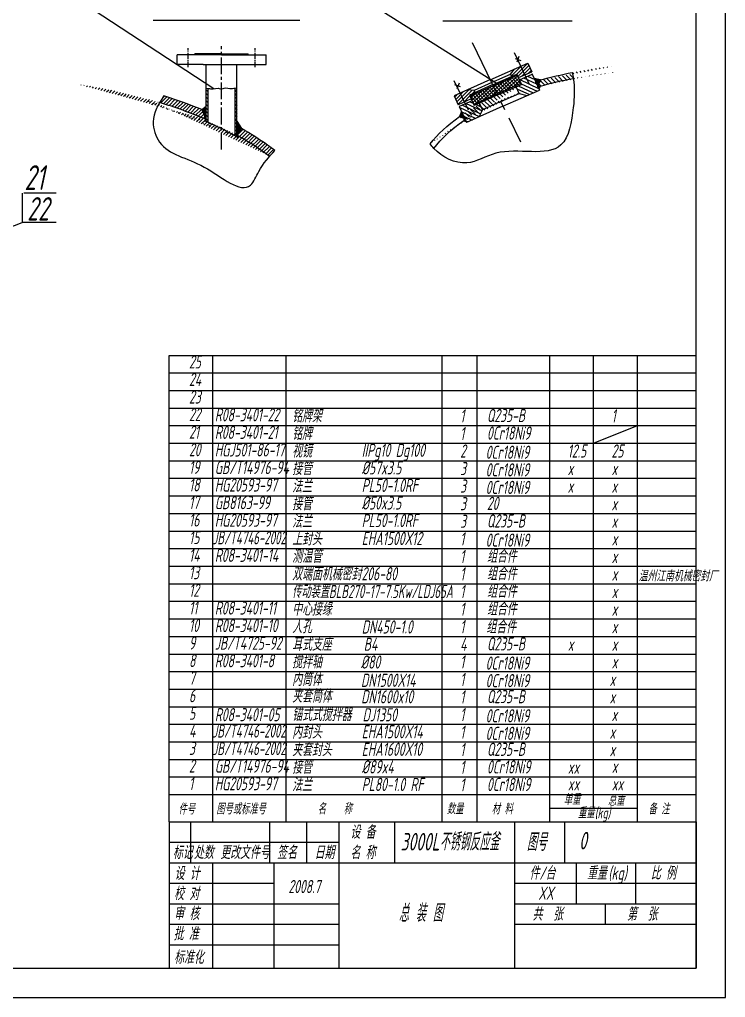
# Model space of a CAD drawing. Header units: millimetres. Extents: x 17871 to 23811, y 214 to 8624.
# Drawn here: x 21401 to 23811, y 214 to 3554 of the extents above; entities that cross this region are included whole.
import ezdxf

# ---------------------------------------------------------------- set-up
doc = ezdxf.new("R2010")
doc.units = ezdxf.units.MM
doc.linetypes.add('CENTER2', pattern=[28.575000000000003, 19.05, -3.175, 3.175, -3.175])
for name, color, linetype in [('中心线', 1, 'CENTER2'), ('标注线', 3, 'Continuous'), ('粗实线', 7, 'Continuous'), ('细实线', 2, 'Continuous')]:
    doc.layers.add(name, color=color, linetype=linetype)
doc.styles.get("Standard").update_dxf_attribs({"font": 'gbeitc.shx', "width": 0.75, "bigfont": 'gbcbig.shx'})
pattern_1 = [(0, (-13905.42444616362, -1153.830076748534), (0, 1.283200379999999), [0.9332366400000001, -0.34996374]), (90, (-13905.42444616362, -1153.830076748534), (-1.28320038, 7.857076692876442e-17), [0.9332366399999994, -0.3499637399999998])]
pattern_2 = [(45.00000000000001, (25934.43590998389, 1155.954997723384), (6.110166264775454, -6.11016626477545), [])]
pattern_3 = [(41.99999999999999, (25934.43590998389, 1155.954997723384), (5.782011099995403, -6.4215738885362), []), (312, (25934.43590998389, 1155.954997723384), (-6.421573888536201, -5.782011099995401), [])]
pattern_4 = [(90, (68301.20026030937, -2076.748446662309), (1.584198, 9.700094682563511e-17), [1.152144, -0.4320539999999999]), (7.016477563892661e-15, (68301.20026030937, -2076.748446662309), (1.940018936512703e-16, -1.584198), [1.152144, -0.432054])]

msp = doc.modelspace()

# ---------------------------------------------------------------- hatches: boundary and pattern name
at = {"layer": '标注线'}
h = msp.add_hatch(dxfattribs=at)
h.set_pattern_fill('ANSI31', color=256, scale=3.402, style=0)
h.set_pattern_definition([(135, (68301.20026030937, -2076.748446662309), (7.637707830969313, 7.637707830969313), [])])
edge = h.paths.add_edge_path()
edge.add_ellipse((23586.96610559825, 2967.74133990579), major_axis=(-845.19396864, 0), ratio=0.5121951219512199, start_angle=290.72409719235344, end_angle=298.7840269545219, ccw=False)
edge.add_spline(control_points=[(23287.8788058205, 3372.63462318959), (23289.2486680996, 3365.978504812853), (23290.61853037872, 3359.322386436116), (23291.70270131457, 3352.692909446208)], knot_values=[0, 0, 0, 0, 22.38208449810536, 22.38208449810553, 22.38208449810553, 22.38208449810553], degree=3, periodic=0)
edge.add_ellipse((23586.96610559825, 2967.74133990579), major_axis=(-824.5794816000003, 0), ratio=0.5, start_angle=290.9821789150976, end_angle=299.9519345901329)
edge.add_line((23175.27557373561, 3324.967538360758), (23179.99730151474, 3347.156332766624))
edge = h.paths.add_edge_path()
edge.add_ellipse((23586.96610559825, 2967.74133990579), major_axis=(-845.19396864, 0), ratio=0.5121951219512199, start_angle=324.04537051164175, end_angle=338.13063546210975, ccw=False)
edge.add_line((22902.79664330831, 3221.918648596156), (22919.94048233495, 3210.129530308037))
edge.add_ellipse((23586.96610559825, 2967.74133990579), major_axis=(-824.5794816000003, 0), ratio=0.5, start_angle=323.9913486996016, end_angle=339.3012454405537)
edge.add_spline(control_points=[(22815.61181611965, 3113.467008182422), (22811.26128564249, 3122.842337843466), (22807.44410826535, 3133.696566215752), (22802.59605269325, 3128.994539121414)], knot_values=[777.7716580428441, 777.7716580428441, 777.7716580428441, 777.771658042845, 800.1053803153452, 800.1053803153452, 800.1053803153452, 800.1053803153452], degree=3, periodic=0)
h = msp.add_hatch(dxfattribs=at)
h.set_pattern_fill('ANGLE', color=256, scale=0.2268, angle=90, style=0)
h.set_pattern_definition(pattern_4)
h.paths.add_polyline_path([(23158.46026660288, 3351.732780326539), (23179.99730151474, 3347.156332766631), (23171.30301374024, 3328.641558584501), (23178.67765398899, 3325.942352522386), (23174.26237966767, 3315.726509356153)])
h = msp.add_hatch(dxfattribs=at)
h.set_pattern_fill('ANSI31', color=256, scale=2.75562, style=0)
h.set_pattern_definition([(45, (-13905.42444616362, -1153.830076748534), (-6.186543343085143, 6.186543343085141), [])])
edge = h.paths.add_edge_path()
edge.add_spline(control_points=[(22023.4769314065, 3245.930479937721), (22015.5142053901, 3249.206865301966), (22007.47102850154, 3252.431406847173), (21965.20379053198, 3268.938959583209), (21929.67780720029, 3281.341512066298), (21892.96976189396, 3292.751074695968)], knot_values=[4.023839029080758, 4.023839029080758, 4.023839029080758, 4.023839029080758, 4.049276704184685, 4.049276704184685, 4.156229967637621, 4.156229967637621, 4.156229967637621, 4.156229967637621], degree=3, periodic=0)
edge.add_spline(control_points=[(21892.96976189398, 3292.75107469597), (21888.28304879328, 3285.214157210657), (21883.5963356926, 3277.677239725347), (21879.22491216474, 3270.078067206546)], knot_values=[0, 0, 0, 0, 27.6232800296143, 27.6232800296143, 27.6232800296143, 27.6232800296143], degree=3, periodic=0)
edge.add_ellipse((21254.93696232779, 2761.122238550372), major_axis=(-1194.102, 0), ratio=0.5, start_angle=229.3331680413624, end_angle=238.4790988930891, ccw=False)
edge.add_line((22033.08477554163, 3213.992409569201), (22036.07122397041, 3217.118651357613))
edge.add_line((22036.07122397041, 3217.118651357614), (22023.4769314065, 3245.930479937721))
edge = h.paths.add_edge_path()
edge.add_spline(control_points=[(22272.67954428674, 3106.22007823369), (22264.42177237029, 3112.590420175878), (22255.93952707092, 3118.876324074255), (22219.84466053015, 3144.589057059294), (22190.28069055589, 3163.235280402502), (22158.74473922718, 3180.918460365915)], knot_values=[3.716666136838279, 3.716666136838279, 3.716666136838279, 3.716666136838279, 3.753583945147233, 3.753583945147233, 3.869813595572606, 3.869813595572606, 3.869813595572606, 3.869813595572606], degree=3, periodic=0)
edge.add_line((22158.74473922718, 3180.918460365915), (22144.62597904972, 3163.364744014477))
edge.add_line((22144.62597904972, 3163.364744014477), (22148.30261575288, 3157.284262122906))
edge.add_ellipse((21254.93696232779, 2761.122238550372), major_axis=(-1194.102, 0), ratio=0.5, start_angle=213.0891339911584, end_angle=221.5697488142495, ccw=False)
edge.add_spline(control_points=[(22255.38220878594, 3087.078100302878), (22261.07621641576, 3093.570781193507), (22266.87788035127, 3099.895429713598), (22272.67954428674, 3106.22007823369)], knot_values=[686.4571312528881, 686.4571312528881, 686.4571312528881, 686.4571312528881, 715.2410202064597, 715.2410202064597, 715.2410202064597, 715.2410202064597], degree=3, periodic=0)
h = msp.add_hatch(dxfattribs=at)
h.set_pattern_fill('ANSI31', color=256, scale=2.75562, angle=90, style=0)
h.set_pattern_definition([(135, (-13905.42444616362, -1153.830076748534), (-6.186543343085146, -6.18654334308514), [])])
edge = h.paths.add_edge_path()
edge.add_spline(control_points=[(22044.88136232513, 3318.599684333239), (22043.07055960127, 3318.929112893814), (22040.97241726424, 3319.216217411707), (22038.45158232515, 3319.385877178593)], knot_values=[0, 0, 0, 0, 1.409542933900519, 1.409542933900519, 1.409542933900519, 1.409542933900519], degree=3, periodic=0)
edge.add_line((22038.45158232515, 3319.385877178593), (22038.45158232515, 3205.06098595784))
edge.add_ellipse((21254.74474563595, 2754.593678450797), major_axis=(-1194.102, 0), ratio=0.5, start_angle=228.5703896256584, end_angle=228.9805782443427, ccw=False)
edge.add_line((22044.88136232516, 3202.244131754188), (22044.88136232514, 3318.599684333237))
edge = h.paths.add_edge_path()
edge.add_spline(control_points=[(22143.16514232514, 3319.385877178593), (22140.64430738605, 3319.216217411707), (22138.54616504903, 3318.929112893814), (22136.73536232517, 3318.599684333239)], knot_values=[0, 0, 0, 0, 1.409542933900519, 1.409542933900519, 1.409542933900519, 1.409542933900519], degree=3, periodic=0)
edge.add_line((22136.73536232515, 3318.599684333236), (22136.73536232514, 3157.077261493697))
edge.add_ellipse((21254.74474563595, 2754.593678450797), major_axis=(-1194.102, 0), ratio=0.5, start_angle=221.9261107214106, end_angle=222.3857935955554, ccw=False)
edge.add_line((22143.16514232514, 3153.526249554793), (22143.16514232514, 3319.385877178594))
h = msp.add_hatch(dxfattribs=at)
h.set_pattern_fill('ANGLE', color=256, scale=0.183708, style=0)
h.set_pattern_definition(pattern_1)
h.paths.add_polyline_path([(22038.45158232515, 3257.82169267874), (22023.4769314065, 3245.930479937723), (22036.07122397041, 3217.118651357611), (22033.08477554163, 3213.992409569207), (22038.45158232517, 3205.060985957841)])
h = msp.add_hatch(dxfattribs=at)
h.set_pattern_fill('ANGLE', color=256, scale=0.183708, style=0)
h.set_pattern_definition(pattern_1)
h.paths.add_polyline_path([(22143.16514232514, 3206.681976199395), (22143.16514232516, 3153.526249554795), (22148.30261575288, 3157.284262122904), (22144.62597904972, 3163.364744014477), (22158.74473922718, 3180.918460365915)])
h = msp.add_hatch(dxfattribs=at)
h.set_pattern_fill('ANGLE', color=256, scale=0.2268, angle=90, style=0)
h.set_pattern_definition(pattern_4)
h.paths.add_polyline_path([(22910.33937252613, 3239.085930405745), (22925.76210708758, 3204.935855020899), (22917.82103511253, 3208.664665945615), (22918.5846165627, 3215.62312834365), (22902.79664330829, 3221.918648596156)])
at = {"layer": '细实线'}
h = msp.add_hatch(dxfattribs=at)
h.set_pattern_fill('ANSI31', color=256, scale=2.7216, angle=90, style=0)
h.set_pattern_definition(pattern_2)
h.paths.add_polyline_path([(23099.11383385763, 3367.51379894519), (23080.42245344706, 3359.310519536622), (23077.14118795381, 3366.786966273064), (23090.47608282617, 3384.528095688754), (23111.77839954841, 3393.877263716145), (23125.58435080918, 3364.270305693201), (23104.58260967968, 3355.053054384457)])
h.paths.add_polyline_path([(23125.58435080918, 3364.270305693201), (23111.77839954841, 3393.877263716145), (23136.71994998021, 3404.823619875008), (23149.84501195318, 3374.917832929244)])
h = msp.add_hatch(dxfattribs=at)
h.set_pattern_fill('ANSI31', color=256, scale=3.402, angle=340, style=0)
h.set_pattern_definition([(155, (68301.20026030937, -2076.748446662309), (4.564847761452904, 9.789347615508314), [])])
h.paths.add_polyline_path([(23096.37266162045, 3323.894413226823), (23114.72296378402, 3331.948000098036), (23107.61355521532, 3348.146968027005), (23149.88119416101, 3366.697403821238), (23151.80403020913, 3366.899502033607), (23175.81233420901, 3312.194824512567), (23133.4813516593, 3293.616588455788), (23106.39875062758, 3301.049714865489)])
h.paths.add_polyline_path([(22902.70387675615, 3255.992968201579), (22904.14069344772, 3257.286683761579), (22946.20892469563, 3276.284996577996), (22953.48998102367, 3260.162451155277), (22971.75371124711, 3268.410481787582), (22981.98139992534, 3245.763166912566), (22969.31347367469, 3220.523635242213), (22927.29268377219, 3201.546747275243)])
h = msp.add_hatch(dxfattribs=at)
h.set_pattern_fill('ANSI37', color=256, scale=2.7216, angle=93.00000000000001, style=0)
h.set_pattern_definition(pattern_3)
h.paths.add_polyline_path([(23031.1828073168, 3299.742132567084), (23017.72465918484, 3327.335425382605), (23100.75446660426, 3363.775575576973), (23113.0823310374, 3335.686223466269)])
h = msp.add_hatch(dxfattribs=at)
h.set_pattern_fill('ANSI31', color=256, scale=2.7216, angle=90, style=0)
h.set_pattern_definition(pattern_2)
h.paths.add_polyline_path([(22937.50398821883, 3295.560459838508), (22943.10480077887, 3283.158501821028), (22919.55170301236, 3272.521755138566), (22905.22857953483, 3301.888510227946), (22930.63968521996, 3313.364346518083), (22952.74670003502, 3311.402971957353), (22956.10718757105, 3303.961797146865)])
h.paths.add_polyline_path([(22919.55170301236, 3272.521755138566), (22898.05593471554, 3262.814113095674), (22884.61398457144, 3292.57881233762), (22905.22857953483, 3301.888510227947)])
h = msp.add_hatch(dxfattribs=at)
h.set_pattern_fill('ANSI37', color=256, scale=2.7216, angle=93.00000000000001, style=0)
h.set_pattern_definition(pattern_3)
h.paths.add_polyline_path([(23017.735105883, 3327.314006477247), (23031.18826327408, 3299.730946196952), (22951.80973725567, 3263.883038560519), (22939.18423198683, 3291.839872433259)])

# ---------------------------------------------------------------- linework, layer by layer
for p, q in [((23711.13504135231, 313.7936654143696), (23711.13504135231, 8523.79366541437)), ((23092.56879785263, 3420.654518902892), (23112.57858608665, 3413.942176762182)), ((23099.52394053371, 3409.52740425757), (23106.91826670124, 3428.516636899111)), ((23007.57534967772, 3348.144593654451), (23136.7199499802, 3404.82361987501)), ((23077.14118795381, 3366.786966273069), (23090.47608282618, 3384.528095688757)), ((23104.64878414561, 3355.082097056634), (23149.84501195317, 3374.917832929244)), ((23136.7199499802, 3404.82361987501), (23149.84501195317, 3374.917832929244)), ((23008.63531358632, 3348.58772772668), (22884.61398457144, 3292.57881233763)), ((23012.35149532812, 3338.352043879474), (23077.14118795381, 3366.786966273069)), ((23015.93360456593, 3331.007631548234), (23099.11383385763, 3367.51379894519)), ((23017.72465918484, 3327.335425382611), (23100.77431894401, 3363.784288378624)), ((23077.14118795381, 3366.786966273069), (23082.06308619368, 3355.5722961684)), ((23099.11383385763, 3367.51379894519), (23114.72296378402, 3331.948000098039)), ((23107.71640538502, 3348.192106944553), (23151.56785442033, 3367.437645851015)), ((23151.8040302091, 3366.899502033611), (23149.88119416099, 3366.697403821238)), ((23151.56785442033, 3367.437645851015), (23175.81233420901, 3312.194824512571)), ((22906.00737990243, 3323.368280382281), (22886.947859973, 3330.579501904708)), ((22902.39222107079, 3335.982451645846), (22893.99130166536, 3316.620847494135)), ((22952.74670003503, 3311.402971957356), (22930.63968521996, 3313.364346518084)), ((23016.47645117036, 3331.224986502217), (22937.50398821883, 3295.560459838514)), ((23018.15669493839, 3327.504399096969), (22939.16447330521, 3291.830949271935)), ((23013.11596363435, 3338.666161312697), (22952.74670003503, 3311.402971957356)), ((22952.74670003503, 3311.402971957356), (22957.78743133907, 3300.241209741626)), ((23031.18280731682, 3299.742132567092), (23113.251355673, 3335.760405055985)), ((23034.06806025187, 3296.550148531606), (23114.72296378402, 3331.948000098039)), ((23051.20355782773, 3257.5064822413), (23175.81276056485, 3312.195011631764)), ((23096.37266162045, 3323.894413226833), (23094.73202887384, 3327.63263659506)), ((23106.39875062759, 3301.04971486549), (23096.37266162045, 3323.894413226833)), ((22884.61398457144, 3292.57881233763), (22898.05593471554, 3262.814113095679)), ((22943.03893850683, 3283.128757949945), (22898.05593471554, 3262.814113095679)), ((22946.10655974622, 3276.238767837865), (22902.46199041164, 3256.528569515775)), ((22937.50398821883, 3295.560459838514), (22953.48998102367, 3260.16245115528)), ((23032.08413198656, 3300.135526887353), (22951.6415100342, 3263.807065949296)), ((23033.76437575455, 3296.414939482118), (22953.48998102367, 3260.16245115528)), ((23043.92250149967, 3273.629027664018), (22981.91183699221, 3245.624569969494)), ((23044.09414925902, 3273.705450170267), (23106.39875062759, 3301.049714865492)), ((23106.39875062759, 3301.049714865492), (23133.4813516593, 3293.61658845579)), ((22902.46199041164, 3256.528569515775), (22927.29268377219, 3201.546747275242)), ((22902.70387675615, 3255.992968201585), (22904.14069344772, 3257.286683761593)), ((23051.31358844268, 3257.555471027347), (22927.29225942781, 3201.546555638293)), ((22981.91183699221, 3245.624569969494), (22969.31392917062, 3220.52454277065)), ((22971.75371124712, 3268.41048178759), (22970.07346747911, 3272.131069192825)), ((22982.02160434985, 3245.674141689906), (22971.75371124712, 3268.41048178759)), ((21911.1348416427, 813.7609402837015), (21911.1348416427, 2406.702886366448)), ((22060.50027821474, 813.7609402837015), (22060.50027821474, 2406.702886366448)), ((22311.1348859826, 813.7609402837015), (22311.1348859826, 2406.702886366448)), ((22844.09650681394, 813.7609402837015), (22844.09650681394, 2406.702886366448)), ((22962.98593433559, 813.7609402837015), (22962.98593433559, 2406.702886366448)), ((23211.13498574755, 813.7609402837015), (23211.13498574755, 2406.702886366448)), ((23361.13500237493, 859.8777575610447), (23361.13500237493, 2406.702886366448)), ((23511.13501900246, 813.7609402837015), (23511.13501900246, 2406.702886366448)), ((21911.1348416427, 906.7027199416689), (23711.13504117238, 906.7027199416689)), ((21911.1348416427, 906.7027199416689), (23711.13504117238, 906.7027199416689)), ((23211.13498574755, 859.8777575610447), (23511.13501900246, 859.8777575610447)), ((21911.1348416427, 813.7609402837015), (23711.13504135238, 813.7609402837015)), ((21911.25285182264, 813.7609402837015), (21911.25285182264, 313.7936654143696)), ((21985.92650409278, 673.7701033202857), (21985.92650409278, 813.7609402837015)), ((22255.90883252217, 673.7701033202857), (22255.90883252217, 813.7609402837015)), ((22381.57199979694, 673.7701033202857), (22381.57199979694, 813.7609402837015)), ((22490.58035220463, 813.7609402837015), (22490.58035220463, 313.7936654143696)), ((22681.19971053507, 813.7609402837015), (22681.19971053507, 673.7701033202857)), ((23090.54108204785, 813.7609402837015), (23090.54108204785, 313.7936654143696)), ((23711.13504135231, 813.7609402837015), (23711.13504135231, 313.7936654143696)), ((23711.13504135231, 813.7609402837015), (23711.13504135231, 313.7936654143696)), ((21911.25285182264, 743.7655218019981), (22490.58035220463, 743.7655218019981)), ((21911.25285182264, 673.7701033202857), (22490.58035220463, 673.7701033202857)), ((22060.60849581692, 313.7936654143696), (22060.60849581692, 673.7701033202857)), ((22269.07029925314, 673.7701033202857), (22269.07029925314, 313.7936654143696)), ((23090.54108204785, 463.7838478751664), (23711.13504135231, 463.7838478751664)), ((18121.13504135231, 313.7936654143696), (23711.13504135231, 313.7936654143696)), ((21911.25285182264, 313.7936654143696), (23711.13504135231, 313.7936654143696)), ((21911.25285182264, 313.7936654143696), (23711.13504135231, 313.7936654143696))]:
    msp.add_line(p, q)
at = {"linetype": 'Continuous'}
for p, q in [((23261.31209599101, 813.7609402837015), (23261.31209599101, 673.7701033202857)), ((22490.58035220463, 673.7701033202857), (23711.13504135231, 673.7701033202857)), ((23301.64132727302, 673.7701033202857), (23301.64132727302, 533.7792663568698)), ((23504.45252344455, 673.7701033202857), (23504.45252344455, 533.7792663568698)), ((23090.54108204785, 603.7746848385823), (23711.13504135231, 603.7746848385823)), ((23090.54108204785, 533.7792663568698), (23711.13504135231, 533.7792663568698)), ((23400.83806169997, 533.7792663568698), (23400.83806169997, 463.7838478751664))]:
    msp.add_line(p, q, dxfattribs=at)
at = {"extrusion": (0, 0, -1)}
for major_axis, ratio, start_param, end_param in [((-824.5794816000002, 0), 0.5, 1.052791754804706, 1.204718237233412), ((-845.19396864, 0), 0.5121951219512199, 1.068420284455694, 1.209092596285016), ((-845.19396864, 0), 0.5121951219512199, 0.3816924165050734, 0.6275266659064954), ((-824.5794816000002, 0), 0.5, 0.3612614181245279, 0.6240842702596114), ((-824.5794816000002, 0), 0.5, 0.6339272041204959, 0.6339323941171032)]:
    msp.add_ellipse((23586.96610559825, 2967.741339905793), major_axis=major_axis, ratio=ratio, start_param=start_param, end_param=end_param, dxfattribs=at)
at = {"layer": '中心线', "ltscale": 10}
for p, q in [((22945.87677594721, 3474.645416394079), (23111.13912975511, 3135.807377513277)), ((23089.83765751493, 3440.929336848057), (23139.33271891844, 3334.786835137184)), ((22884.01283288697, 3345.387237082105), (22932.608772911, 3245.750794565627))]:
    msp.add_line(p, q, dxfattribs=at)
at = {"layer": '中心线'}
for p, q in [((21976.03386022123, 3390.889318582613), (21976.03386022123, 3456.058686831218)), ((22205.58286442907, 3390.889318582613), (22205.58286442907, 3456.058686831218))]:
    msp.add_line(p, q, dxfattribs=at)
at = {"layer": '中心线', "ltscale": 3}
msp.add_line((22090.80836232516, 3109.853546393733), (22090.80836232516, 3463.178576207072), dxfattribs=at)
at = {"layer": '标注线'}
for p, q in [((21519.68559441737, 3674.983827619752), (22064.60374924236, 3317.823703048739)), ((22638.25152267934, 3582.95558926611), (23041.0347146615, 3329.717807276347)), ((21857.25137876564, 3551.545456328784), (22358.10407475041, 3551.545456328784)), ((22845.78314206707, 3549.453830003606), (23287.59620027585, 3549.453830003606)), ((23179.99730151474, 3347.156332766634), (23158.46026660288, 3351.732780326546)), ((23179.99730151474, 3347.156332766633), (23171.30301374024, 3328.641558584503)), ((23171.30301374024, 3328.641558584503), (23178.67765398899, 3325.942352522393)), ((23178.67765398899, 3325.942352522393), (23174.26237966767, 3315.726509356156)), ((22023.4769314065, 3245.930479937728), (22038.45158232515, 3257.82169267875)), ((22023.4769314065, 3245.930479937728), (22036.07122397041, 3217.11865135762)), ((22033.08477554163, 3213.992409569208), (22036.07122397041, 3217.118651357616)), ((22033.08477554163, 3213.992409569206), (22038.45158232515, 3205.060985957848)), ((22143.16514232514, 3206.681976199408), (22158.74473922718, 3180.918460365921)), ((22910.33937252613, 3239.085930405743), (22902.79664330829, 3221.91864859616)), ((22918.58461656272, 3215.623128343652), (22902.79664330829, 3221.91864859616)), ((22918.58461656272, 3215.623128343652), (22917.82103511253, 3208.664665945617)), ((22917.82103511253, 3208.664665945617), (22925.76210708759, 3204.935855020897)), ((22158.74473922718, 3180.918460365921), (22144.62597904972, 3163.364744014478)), ((22143.16514232514, 3151.77351936521), (22148.30261575288, 3155.53153193332)), ((22148.30261575288, 3155.53153193332), (22144.62597904972, 3161.612013824888)), ((21410.08225125654, 2960.635638516005), (21410.08225125654, 2860.105570800649)), ((21525.30944410344, 2960.635638516005), (21414.98393583277, 2960.635638516005)), ((20737.25146065287, 2601.592782638269), (21410.08225125654, 2860.105570800648)), ((21525.30944410344, 2860.105570800648), (21410.08225125654, 2860.105570800648)), ((21911.1348416427, 2406.702886366448), (23711.13504117238, 2406.702886366448)), ((21911.1348416427, 2346.702879709465), (23711.13504117238, 2346.702879709465)), ((21911.1348416427, 2286.702873052473), (23711.13504117238, 2286.702873052473)), ((21911.1348416427, 2226.702866395482), (23711.13504117238, 2226.702866395482)), ((21911.1348416427, 2166.70285973849), (23711.13504117238, 2166.70285973849)), ((21911.1348416427, 2106.702853081498), (23711.13504117238, 2106.702853081498)), ((21911.1348416427, 2046.702846424506), (23711.13504117238, 2046.702846424506)), ((21911.1348416427, 1986.702839767514), (23711.13504117238, 1986.702839767514)), ((21911.1348416427, 1926.702833110522), (23711.13504117238, 1926.702833110522)), ((21911.1348416427, 1866.70282645353), (23711.13504117238, 1866.70282645353)), ((21911.1348416427, 1806.702819796538), (23711.13504117238, 1806.702819796538)), ((21911.1348416427, 1746.702813139546), (23711.13504117238, 1746.702813139546)), ((21911.1348416427, 1686.702806482554), (23711.13504117238, 1686.702806482554)), ((21911.1348416427, 1626.702799825572), (23711.13504117238, 1626.702799825572)), ((21911.1348416427, 1566.70279316858), (23711.13504117238, 1566.70279316858)), ((21911.1348416427, 1506.702786511588), (23711.13504117238, 1506.702786511588)), ((21911.1348416427, 1446.702779854596), (23711.13504117238, 1446.702779854596)), ((21911.1348416427, 1386.702773197604), (23711.13504117238, 1386.702773197604)), ((21911.1348416427, 1326.702766540621), (23711.13504117238, 1326.702766540621)), ((21911.1348416427, 1266.702759883629), (23711.13504117238, 1266.702759883629)), ((21911.1348416427, 1206.702753226637), (23711.13504117238, 1206.702753226637)), ((21911.1348416427, 1146.702746569636), (23711.13504117238, 1146.702746569636)), ((21911.1348416427, 1086.702739912645), (23711.13504117238, 1086.702739912645)), ((21911.1348416427, 1026.702733255653), (23711.13504117238, 1026.702733255653)), ((21911.1348416427, 966.7027265986608), (23711.13504117238, 966.7027265986608)), ((21911.25285182264, 603.7746848385823), (22269.07029925314, 603.7746848385823)), ((21911.25285182264, 533.7792663568698), (22490.58035220463, 533.7792663568698)), ((21911.25285182264, 463.7838478751664), (22490.58035220463, 463.7838478751664)), ((21911.25285182264, 393.788429393463), (22490.58035220463, 393.788429393463))]:
    msp.add_line(p, q, dxfattribs=at)
msp.add_spline([(21892.96976189398, 3292.751074695974), (21856.85695002248, 3204.167326825317), (21879.02872831538, 3134.889051220236), (22031.66467964861, 3049.793245084835), (22189.68223429151, 2988.439958501382), (22217.52430443094, 3034.723226908976), (22272.67954428674, 3106.220078233694)], degree=3, dxfattribs=at)
at = {"layer": '粗实线'}
for p, q in [((22090.80836232516, 3432.847464137353), (21939.24926232516, 3432.847464137352)), ((21939.24926232516, 3399.79655807332), (21939.24926232516, 3432.847464137352)), ((21999.87290232515, 3432.847464137353), (21999.87290232515, 3436.521624137356)), ((22090.80836232516, 3436.521624137356), (21999.87290232515, 3436.521624137356)), ((22090.80836232516, 3436.521624137356), (22181.74382232515, 3436.521624137356)), ((22090.80836232516, 3432.847464137353), (22242.36746232515, 3432.847464137352)), ((22181.74382232515, 3432.847464137353), (22181.74382232515, 3436.521624137356)), ((22242.36746232515, 3399.79655807332), (22242.36746232515, 3432.847464137352)), ((22027.56940688009, 3399.796558073322), (21939.24926232516, 3399.796558073322)), ((22027.56940688009, 3399.796558073322), (22090.80836232516, 3399.796558073322)), ((22038.45158232515, 3205.060985957848), (22038.45158232515, 3399.796558073322)), ((22090.80836232516, 3399.796558073322), (22242.36746232515, 3399.796558073322)), ((22143.16514232514, 3153.5262495548), (22143.16514232514, 3399.796558073322)), ((22044.88136232514, 3202.244131754193), (22044.88136232514, 3318.89461294288)), ((22136.73536232515, 3157.077261493697), (22136.73536232515, 3318.89461294288))]:
    msp.add_line(p, q, dxfattribs=at)
for centre, start_param, end_param in [((21254.93696232779, 2761.122238550374), 4.002618866351209, 4.16224547287357), ((21254.74474563595, 2754.5936784508), 3.873341328234102, 3.996465013484277), ((21254.93696232779, 2759.369508360784), 3.718191999844541, 3.867121639625455)]:
    msp.add_ellipse(centre, major_axis=(-1194.102, 0), ratio=0.5, start_param=start_param, end_param=end_param, dxfattribs=at)
for points, knots in [([(22023.4769314065, 3245.930479937728), (22015.5142053901, 3249.206865301972), (22007.47102850154, 3252.431406847179), (21965.20379053198, 3268.938959583215), (21929.67780720029, 3281.341512066303), (21892.96976189396, 3292.751074695972)], [4.023839029080758, 4.023839029080758, 4.023839029080758, 4.023839029080758, 4.049276704184685, 4.049276704184685, 4.156229967637621, 4.156229967637621, 4.156229967637621, 4.156229967637621]), ([(22272.67954428674, 3106.220078233697), (22264.42177237029, 3112.590420175882), (22255.93952707092, 3118.876324074259), (22219.84466053015, 3144.589057059298), (22190.28069055589, 3163.235280402506), (22158.74473922718, 3180.918460365921)], [3.716666136838279, 3.716666136838279, 3.716666136838279, 3.716666136838279, 3.753583945147233, 3.753583945147233, 3.869813595572606, 3.869813595572606, 3.869813595572606, 3.869813595572606])]:
    msp.add_open_spline(points, degree=3, knots=knots, dxfattribs=at)
at = {"layer": '细实线'}
for p, q in [((23811.13504135231, 213.7936654143696), (23811.13504135231, 8623.79366541437)), ((23360.88588326666, 2106.702853081498), (23510.88589989419, 2166.70285973849)), ((17871.13504135231, 213.7936654143696), (23811.13504135231, 213.7936654143696))]:
    msp.add_line(p, q, dxfattribs=at)
at = {"layer": '细实线', "end_tangent": (-0.7178351018365844, -0.6962131617337183)}
msp.add_spline([(23287.8788058205, 3372.63462318959), (23291.70270131457, 3352.692909446213), (23291.61695564802, 3252.665449794502), (23249.12534310144, 3125.347038335552), (23027.22474079735, 3097.054061555107), (22928.07764485534, 3064.045588644587), (22815.61181611965, 3113.467008182426), (22802.59605269325, 3128.994539121417)], degree=3, dxfattribs=at)
at = {"layer": '细实线'}
for points in [[(22038.45158232515, 3319.385877178598), (22048.31757097675, 3318.721866493581), (22056.14726241582, 3313.035465745183), (22072.71722153572, 3321.764811044497), (22090.80836232516, 3316.213871292586)], [(22143.16514232514, 3319.385877178598), (22133.29915367356, 3318.721866493581), (22125.46946223449, 3313.035465745183), (22108.89950311457, 3321.764811044497), (22090.80836232516, 3316.213871292586)]]:
    msp.add_open_spline(points, degree=3, knots=[0, 0, 0, 0, 5.51663830666736, 12.73648059291424, 12.73648059291424, 12.73648059291424, 12.73648059291434], dxfattribs=at)

# ---------------------------------------------------------------- texts
for s, height, width, p in [('21', 85, 0.8, (21417.20440573613, 2971.135686696582)), ('22', 80, 0.8, (21426.68233568352, 2867.089210501839)), ('25', 45, 0.75, (21979.5723492289, 2361.991103619413)), ('24', 45, 0.75, (21979.5723492289, 2301.991096962421)), ('23', 45, 0.75, (21979.5723492289, 2241.991090305429)), ('22', 45, 0.75, (21979.5723492289, 2181.991083648437)), ('R08-3401-22', 45, 0.75, (22067.72842491204, 2181.235463564673)), ('铭牌架', 45, 0.75, (22331.45012345105, 2177.729152464627)), ('1', 45, 0.75, (22905.37143997745, 2177.587233191608)), ('Q235-B', 45, 0.75, (22996.8536848849, 2178.729894175804)), ('1', 45, 0.75, (23422.2002111683, 2177.587233191608)), ('21', 45, 0.75, (21979.5723492289, 2121.991076991445)), ('R08-3401-21', 45, 0.75, (22067.72842491204, 2121.235456907672)), ('铭牌', 45, 0.75, (22331.45012327097, 2117.729145807644)), ('1', 45, 0.75, (22905.37143997745, 2117.587226534616)), ('0Cr18Ni9', 45, 0.75, (22996.8536848849, 2118.729887518813)), ('20', 45, 0.75, (21979.5723492289, 2061.991070334462)), ('HGJ501-86-17', 45, 0.75, (22067.72842491205, 2061.235450250707)), ('视镜', 45, 0.75, (22331.45012327098, 2057.729139150643)), ('IIPg10 Dg100', 45, 0.75, (22569.31822019308, 2060.067916445224)), ('2', 45, 0.75, (22905.37143979745, 2057.587219877615)), ('0Cr18Ni9', 45, 0.75, (22992.5863416658, 2053.204649708442)), ('12.5', 45, 0.75, (23272.20019436084, 2057.587219877615)), ('25', 45, 0.75, (23422.2002109883, 2057.587219877615)), ('19', 45, 0.75, (21979.5723492289, 2001.99106367747)), ('GB/T14976-94', 45, 0.75, (22067.72842491205, 2001.235443593715)), ('接管', 45, 0.75, (22331.45012327098, 1997.729132493651)), ('%%c57x3.5', 45, 0.75, (22569.31822019308, 2000.067909788232)), ('3', 45, 0.75, (22905.37143979745, 1997.587213220623)), ('0Cr18Ni9', 45, 0.75, (22992.5863416658, 1993.204643051459)), ('x', 45, 0.75, (23272.20019436084, 1997.587213220623)), ('x', 45, 0.75, (23422.2002109883, 1997.587213220623)), ('18', 45, 0.75, (21979.5723492289, 1941.991057020478)), ('HG20593-97', 45, 0.75, (22067.72842491205, 1941.235436936705)), ('法兰', 45, 0.75, (22331.45012327098, 1937.729125836659)), ('PL50-1.0RF', 45, 0.75, (22569.31822019308, 1940.067903131222)), ('3', 45, 0.75, (22905.37143979745, 1937.587206563631)), ('0Cr18Ni9', 45, 0.75, (22992.5863416658, 1933.204636394467)), ('x', 45, 0.75, (23272.20019436084, 1937.587206563631)), ('x', 45, 0.75, (23422.2002109883, 1937.587206563631)), ('17', 45, 0.75, (21979.5723492289, 1881.991050363486)), ('GB8163-99', 45, 0.75, (22067.72842491205, 1881.235430279722)), ('接管', 45, 0.75, (22331.45012327098, 1877.729119179668)), ('%%c50x3.5', 45, 0.75, (22569.31822019308, 1880.067896474239)), ('3', 45, 0.75, (22905.37143979744, 1877.587199906639)), ('20', 45, 0.75, (22996.8536847049, 1878.729860890863)), ('x', 45, 0.75, (23422.20021098829, 1877.587199906639)), ('16', 45, 0.75, (21979.5723492289, 1821.991043706495)), ('HG20593-97', 45, 0.75, (22067.72842491205, 1821.23542362273)), ('法兰', 45, 0.75, (22331.45012327098, 1817.729112522676)), ('PL50-1.0RF', 45, 0.75, (22569.31822019308, 1820.067889817247)), ('3', 45, 0.75, (22905.37143979744, 1817.587193249657)), ('Q235-B', 45, 0.75, (22996.85368488491, 1818.729854233871)), ('x', 45, 0.75, (23422.20021098829, 1817.587193249657)), ('15', 45, 0.75, (21979.5723492289, 1761.991037049503)), ('JB/T4746-2002', 45, 0.7, (22060.03266846222, 1761.235416965738)), ('上封头', 45, 0.75, (22331.45012327098, 1757.729105865693)), ('EHA1500X12', 45, 0.75, (22569.31822019308, 1758.766389125868)), ('1', 45, 0.75, (22905.37143979745, 1757.587186592665)), ('0Cr18Ni9', 45, 0.75, (22992.5863416658, 1753.204616423492)), ('x', 45, 0.75, (23422.75314247446, 1757.587186592656)), ('14', 45, 0.75, (21979.5723492289, 1701.991030392511)), ('R08-3401-14', 45, 0.75, (22067.72842491205, 1701.235410308737)), ('测温管', 45, 0.75, (22331.45012327098, 1697.729099208701)), ('1', 45, 0.75, (22905.37143997745, 1697.587179935673)), ('组合件', 45, 0.75, (22996.85368488491, 1698.729840919878)), ('x', 45, 0.75, (23422.75314247446, 1697.587179935673)), ('13', 45, 0.75, (21979.5723492289, 1641.991023735519)), ('双端面机械密封', 45, 0.75, (22331.45012327098, 1637.729092551718)), ('206-80', 45, 0.75, (22568.63574260539, 1638.430342700059)), ('1', 45, 0.75, (22905.37143997745, 1637.587173278681)), ('组合件', 45, 0.75, (22996.85368488491, 1638.729834262896)), ('温州江南机械密封厂', 37.53252329963877, 0.8, (23514.52419934728, 1634.645660225689)), ('x', 45, 0.75, (23422.75314247446, 1637.587173278681)), ('12', 45, 0.75, (21979.5723492289, 1581.991017078527)), ('传动装置BLB270-17-7.5Kw/LDJ65A', 45, 0.7, (22331.45012345106, 1577.729085894717)), ('1', 45, 0.75, (22905.37143997745, 1577.587166621689)), ('组合件', 45, 0.75, (22996.85368488491, 1578.729827605895)), ('x', 45, 0.75, (23422.75314247446, 1577.587166621689)), ('11', 45, 0.75, (21979.5723492289, 1521.991010421535)), ('R08-3401-11', 45, 0.75, (22067.72842491205, 1521.23539033778)), ('中心接缘', 45, 0.75, (22331.45012327098, 1517.729079237725)), ('1', 45, 0.75, (22905.37143997745, 1517.587159964697)), ('组合件', 45, 0.75, (22996.85368488491, 1518.729820948912)), ('x', 45, 0.75, (23422.75314247446, 1517.587159964697)), ('10', 45, 0.75, (21979.5723492289, 1461.991003764543)), ('R08-3401-10', 45, 0.75, (22067.72842491205, 1461.235383680788)), ('人孔', 45, 0.75, (22331.45012345106, 1457.729072580724)), ('组合件', 45, 0.75, (22994.2788029358, 1456.803668041685)), ('DN450-1.0', 45, 0.75, (22569.31822019308, 1456.696461641051)), ('1', 45, 0.75, (22905.37143997745, 1457.587153307705)), ('x', 45, 0.75, (23422.75314247439, 1457.587153307705)), ('9', 45, 0.75, (21979.5723492289, 1401.990997107569)), ('JB/T4725-92', 45, 0.75, (22067.72842491205, 1401.235377023805)), ('耳式支座      B4', 45, 0.75, (22331.45012345106, 1397.729065923741)), ('4', 45, 0.75, (22905.37143997745, 1397.587146650731)), ('Q235-B', 45, 0.75, (22996.85368488491, 1398.729807634928)), ('x', 45, 0.75, (23272.75312584693, 1397.587146650731)), ('x', 45, 0.75, (23422.75314247439, 1397.587146650731)), ('8', 45, 0.75, (21979.5723492289, 1341.990990450568)), ('R08-3401-8', 45, 0.75, (22067.72842491205, 1341.235370366813)), ('搅拌轴', 45, 0.75, (22331.45012345106, 1337.729059266758)), ('%%C80', 45, 0.75, (22566.23302135019, 1336.777159230206)), ('1', 45, 0.75, (22905.37143997745, 1337.58713999373)), ('0Cr18Ni9', 45, 0.75, (22992.5863416658, 1333.204569824566)), ('x', 45, 0.75, (23422.75314247446, 1337.58713999373)), ('7', 45, 0.75, (21979.5723492289, 1281.990983793577)), ('内筒体', 45, 0.75, (22331.45012345106, 1277.729052609758)), ('DN1500X14', 45, 0.75, (22566.76436731497, 1274.390098957238)), ('1', 45, 0.75, (22905.37143997745, 1277.587133336739)), ('0Cr18Ni9', 45, 0.75, (22992.5863416658, 1273.204563167566)), ('x', 45, 0.75, (23415.46414947959, 1277.587133336739)), ('夹套筒体', 45, 0.75, (22331.45012345106, 1220.513674397108)), ('6', 45, 0.75, (21979.5723492289, 1221.990977136594)), ('DN1600x10', 45, 0.75, (22567.29404539415, 1218.238835055882)), ('1', 45, 0.75, (22905.37143997745, 1217.587126679747)), ('Q235-B', 45, 0.75, (22996.85368488491, 1218.729787663952)), ('x', 45, 0.75, (23415.46414947959, 1217.587126679747)), ('5', 45, 0.75, (21979.5723492289, 1161.990970479602)), ('锚式式搅拌器', 45, 0.75, (22331.45012345106, 1157.729039295783)), ('1', 45, 0.75, (22905.37143979745, 1157.587120022755)), ('R08-3401-05', 45, 0.75, (22067.72842491205, 1157.016412011691)), ('DJ1350', 45, 0.75, (22572.13817655006, 1156.571099085105)), ('0Cr18Ni9', 45, 0.75, (22992.5863416658, 1153.204549853582)), ('x', 45, 0.75, (23422.2002109883, 1157.587120022755)), ('4', 45, 0.75, (21979.5723492289, 1101.990963822619)), ('JB/T4746-2002', 45, 0.7, (22059.77036158875, 1101.235343738836)), ('内封头', 45, 0.75, (22331.45012327098, 1097.729032638782)), ('EHA1500X14', 45, 0.75, (22569.31822019308, 1098.766315898966)), ('1', 45, 0.75, (22905.37143979744, 1097.587113365772)), ('0Cr18Ni9', 45, 0.75, (22992.5863416658, 1093.204543196599)), ('x', 45, 0.75, (23415.46414929958, 1097.587113365772)), ('3', 45, 0.75, (21979.5723492289, 1041.990957165618)), ('JB/T4746-2002', 45, 0.7, (22059.77036158875, 1041.235337081853)), ('夹套封头', 45, 0.75, (22331.45012327098, 1037.729025981799)), ('EHA1600X10', 45, 0.75, (22569.31822019308, 1038.766309241974)), ('1', 45, 0.75, (22905.37143979744, 1037.58710670878)), ('Q235-B', 45, 0.75, (22996.85368488491, 1038.729767692976)), ('x', 45, 0.75, (23415.46414929958, 1037.58710670878)), ('2', 45, 0.75, (21979.5723492289, 981.9909505086353)), ('GB/T14976-94', 45, 0.75, (22067.72842491205, 981.2353304248618)), ('接管', 45, 0.75, (22331.45012327098, 977.7290193248164)), ('%%c89x4', 45, 0.75, (22569.31822019308, 978.7663025849824)), ('1', 45, 0.75, (22905.37143979744, 977.5871000517882)), ('0Cr18Ni9', 45, 0.75, (22996.8536847049, 978.7297610359938)), ('xx', 45, 0.75, (23272.75312566699, 977.5871000517882)), ('x', 45, 0.75, (23423.00226158265, 980.8234167031524)), ('1', 45, 0.75, (21979.5723492289, 921.9909438516343)), ('HG20593-97', 45, 0.75, (22067.72842491205, 921.2353237678699)), ('法兰', 45, 0.75, (22331.45012327098, 917.7290126678154)), ('PL80-1.0 RF', 45, 0.75, (22569.31822019308, 918.7662959279905)), ('1', 45, 0.75, (22905.37143997745, 917.5870933948054)), ('0Cr18Ni9', 45, 0.75, (22996.85368488491, 918.7297543790019)), ('xx', 45, 0.75, (23273.00224495519, 920.8234100461605)), ('xx', 45, 0.75, (23423.00226140272, 920.8234100461514)), ('单重', 37.53252329963877, 0.75, (23259.06468106055, 871.3862601325045)), ('总重', 37.53252329963877, 0.75, (23409.41625772691, 867.9727971813381)), ('件号', 37.53252329963877, 0.75, (21943.2860221379, 838.5377551955035)), ('图号或标准号', 37.53252329963877, 0.75, (22072.48283556473, 839.1977552686612)), ('名    称', 37.53252329963877, 0.75, (22418.45181924596, 839.6665053206298)), ('数量', 37.53252329963877, 0.75, (22859.73140044203, 839.5102553033039)), ('材 料', 37.53252329963877, 0.75, (23013.26121393678, 839.1977552686612)), ('备 注', 37.53252329963877, 0.75, (23548.14292224895, 838.8852552340186)), ('重量', 37.53252329963877, 0.75, (23307.36927792182, 825.7179158753124)), ('(kg)', 37.53252329963877, 0.75, (23365.26918361479, 825.7179158753124)), ('设 备', 45, 0.75, (22530.26597070281, 756.0116212107196)), ('3000L不锈钢反应釜', 60, 0.75, (22701.86950496972, 715.6162656305523)), ('图号', 60, 0.75, (23133.00823138888, 714.2474472491003)), ('0', 60, 0.75, (23311.73852351864, 719.4232991130148)), ('标记', 45, 0.75, (21923.99830269554, 686.3229737815627)), ('处数', 45, 0.75, (21995.92584959012, 686.3229737815627)), ('更改文件号', 45, 0.75, (22085.91995906659, 686.3229737815627)), ('签名', 45, 0.75, (22279.8775410201, 686.3229737815627)), ('日期', 45, 0.75, (22407.93854608062, 686.3229737815627)), ('名 称', 45, 0.75, (22530.26597070281, 686.0162027290162)), ('设 计', 45, 0.75, (21930.08842546056, 614.8501972913537)), ('件/台', 45, 0.75, (23142.07217318907, 616.0207842473128)), ('重量', 45, 0.75, (23338.27400053581, 616.0207842473128)), ('(kg)', 45, 0.75, (23411.30875045724, 616.0207842473128)), ('比 例', 45, 0.75, (23555.98361458592, 616.0207842473128)), ('2008.7', 45, 0.75, (22318.86155238105, 570.1564414046616)), ('校 对', 45, 0.75, (21928.34413063377, 546.0253657656003)), ('XX', 45, 0.75, (23172.38144641741, 547.2870321608943)), ('总 装 图', 60, 0.75, (22695.3014860324, 472.0572040983197)), ('审 核', 45, 0.75, (21928.34413063377, 477.737215796179)), ('共  张', 45, 0.75, (23151.99191451981, 476.0299472838969)), ('第  张', 45, 0.75, (23474.71678908179, 476.0299472838969)), ('批 准', 45, 0.75, (21926.50086305984, 408.6524471689254)), ('标准化', 45, 0.75, (21928.3415738814, 328.5363897836496))]:
    msp.add_text(s, height=height, dxfattribs=dict(at, width=width)).set_placement(p)

doc.saveas('drawing.dxf')
